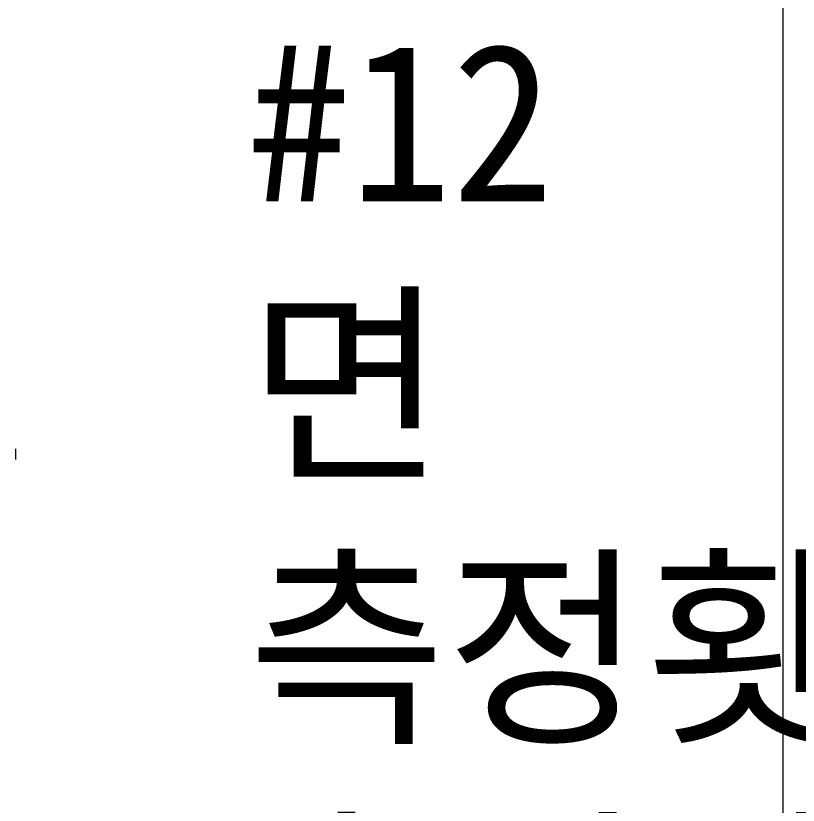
# Model space of a CAD drawing. Header units: millimetres. Extents: x 4003075 to 5615882, y 1445368 to 2591247.
# Drawn here: x 5337275 to 5344721, y 2420578 to 2428087 of the extents above; entities that cross this region are included whole.
import ezdxf

# ---------------------------------------------------------------- set-up
doc = ezdxf.new("R2010")
doc.units = ezdxf.units.MM
doc.layers.add('A_Text', color=3, linetype='Continuous')
doc.layers.add('XR-평면도$0$A-CNTL', color=9, linetype='Continuous', lineweight=15)
doc.layers.add('XR-평면도$0$A-ELEV-LIN3', color=9, linetype='Continuous', lineweight=18)
doc.styles.add('돋움', font='')
doc.styles.get('돋움').set_extended_font_data('DotumChe')

# ---------------------------------------------------------------- blocks, each defined once
blk = doc.blocks.new('XR-평면도$0$중심선(210216)')
at = {"layer": 'XR-평면도$0$A-CNTL', "ltscale": 300}
blk.add_lwpolyline([(22000, 206000), (22000, -10000)], dxfattribs=at)

msp = doc.modelspace()

# ---------------------------------------------------------------- linework, layer by layer
at = {"layer": 'XR-평면도$0$A-ELEV-LIN3'}
msp.add_line((5337275, 2423867.6), (5337275, 2423967.6), dxfattribs=at)
msp.add_line((5337275, 2423867.6), (5337275, 2423967.6), dxfattribs=at)
msp.add_line((5337275, 2423867.6), (5337275, 2423967.6), dxfattribs=at)

# ---------------------------------------------------------------- block references
at = {"layer": 'XR-평면도$0$A-CNTL'}
msp.add_blockref('XR-평면도$0$중심선(210216)', (5322575, 2339367.6), dxfattribs=at)

# ---------------------------------------------------------------- texts
at = {"layer": 'A_Text', "color": 3, "insert": (5339485.2, 2427822.7), "char_height": 1500, "attachment_point": 1, "style": '돋움'}
msp.add_mtext_dynamic_manual_height_columns('#12\\P면    적 : 726M2\\P측정횟수 : 6회\\P측정길이 : 20.4M', width=21611.503, gutter_width=7500, heights=[10868.5], dxfattribs=at)

doc.saveas('drawing.dxf')
